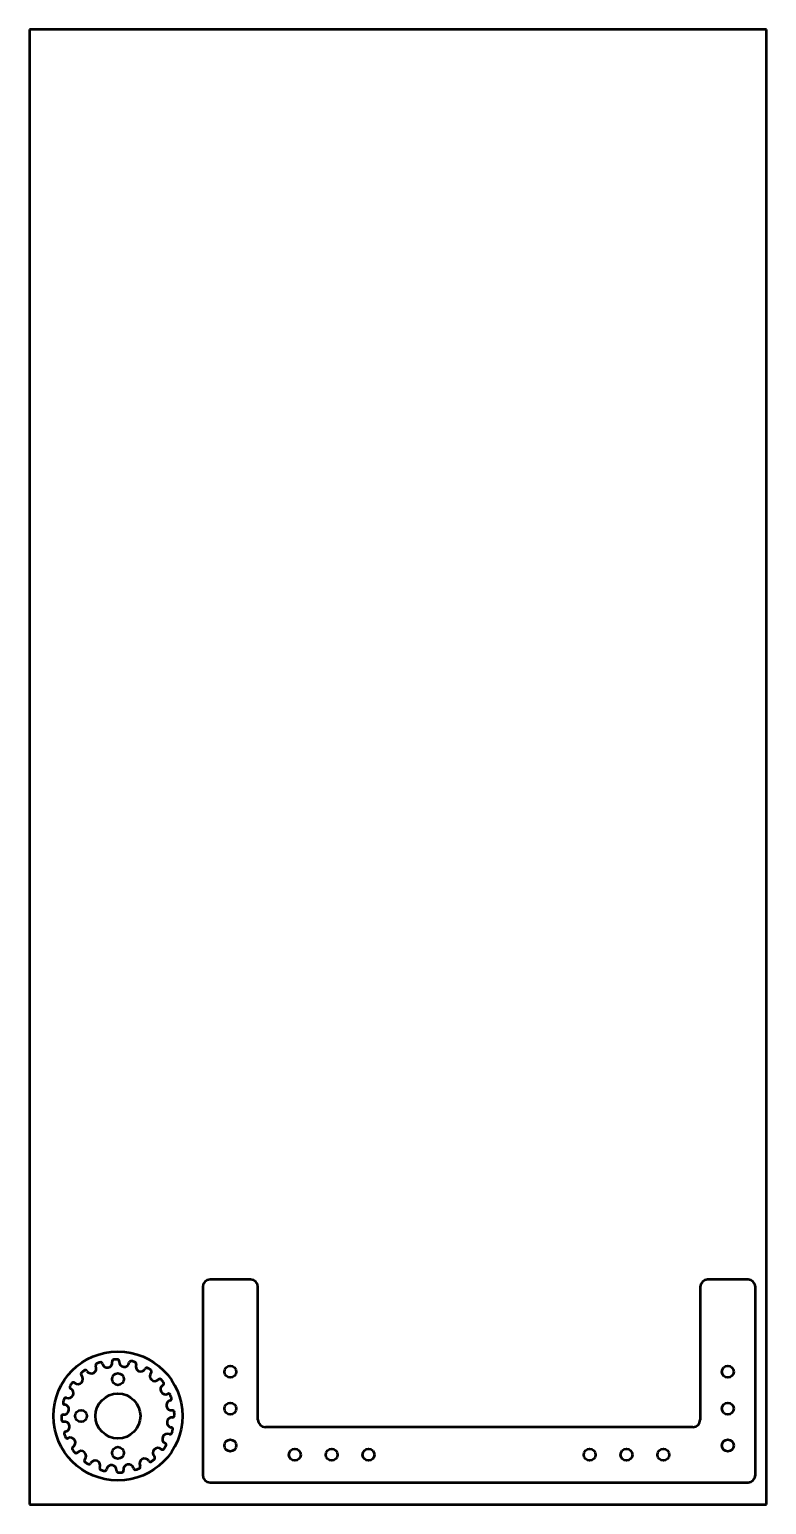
# Model space of a CAD drawing. Header units: millimetres. Extents: x 197 to 397, y 10 to 410.
import ezdxf

# ---------------------------------------------------------------- set-up
doc = ezdxf.new("R2010")
doc.units = ezdxf.units.MM
doc.layers.add('Visible (ISO)', color=7, linetype='Continuous', lineweight=50)

msp = doc.modelspace()

# ---------------------------------------------------------------- linework, layer by layer
at = {"layer": 'Visible (ISO)'}
for p, q in [((197, 410), (197, 10)), ((397, 410), (197, 410)), ((397, 10), (397, 410)), ((244, 69), (244, 18)), ((257, 71), (246, 71)), ((259, 33), (259, 69)), ((379, 69), (379, 33)), ((392, 71), (381, 71)), ((394, 18), (394, 69)), ((377, 31), (261, 31)), ((246, 16), (392, 16)), ((197, 10), (397, 10))]:
    msp.add_line(p, q, dxfattribs=at)
for centre, radius in [((221, 34), 17.5), ((221, 44), 1.6), ((251.5, 46), 1.6), ((386.5, 46), 1.6), ((221, 34), 6.1), ((251.5, 36), 1.6), ((386.5, 36), 1.6), ((211, 34), 1.6), ((221, 24), 1.6), ((251.5, 26), 1.6), ((269, 23.5), 1.6), ((279, 23.5), 1.6), ((289, 23.5), 1.6), ((349, 23.5), 1.6), ((359, 23.5), 1.6), ((369, 23.5), 1.6), ((386.5, 26), 1.6)]:
    msp.add_circle(centre, radius, dxfattribs=at)
for centre, radius, start, end in [((246, 69), 2, 90, 180), ((257, 69), 2, 0, 90), ((381, 69), 2, 90, 180), ((392, 69), 2, 0, 90), ((215.45, 47.75), 0.51, 111.9834, 207.1425), ((221, 34), 15.34, 108.5359, 111.9834), ((216.28, 48.06), 0.51, 13.3769, 108.5359), ((218.11, 48.5), 1.37, 193.3769, 9.1425), ((219.97, 48.8), 0.51, 93.9834, 189.1425), ((221, 34), 15.34, 90.5359, 93.9834), ((220.86, 48.83), 0.51, 355.3769, 90.5359), ((222.74, 48.68), 1.37, 175.3769, 351.1425), ((224.59, 48.39), 0.51, 75.9834, 171.1425), ((221, 34), 15.34, 72.5359, 75.9834), ((225.45, 48.15), 0.51, 337.3769, 72.5359), ((210.14, 44.03), 1.37, 229.3769, 45.1425), ((211.47, 45.37), 0.51, 129.9834, 225.1425), ((221, 34), 15.34, 126.5359, 129.9834), ((212.17, 45.92), 0.51, 31.3769, 126.5359), ((213.77, 46.9), 1.37, 211.3769, 27.1425), ((227.19, 47.43), 1.37, 157.3769, 333.1425), ((228.86, 46.58), 0.51, 57.9834, 153.1425), ((221, 34), 15.34, 54.5359, 57.9834), ((231.03, 44.86), 1.37, 139.3769, 315.1425), ((229.61, 46.08), 0.51, 319.3769, 54.5359), ((232.37, 43.53), 0.51, 39.9834, 135.1425), ((207.57, 40.19), 1.37, 247.3769, 63.1425), ((208.42, 41.86), 0.51, 147.9834, 243.1425), ((221, 34), 15.34, 144.5359, 147.9834), ((208.92, 42.61), 0.51, 49.3769, 144.5359), ((233.9, 41.23), 1.37, 121.3769, 297.1425), ((221, 34), 15.34, 36.5359, 39.9834), ((232.92, 42.83), 0.51, 301.3769, 36.5359), ((234.75, 39.55), 0.51, 21.9834, 117.1425), ((206.61, 37.59), 0.51, 165.9834, 261.1425), ((221, 34), 15.34, 162.5359, 165.9834), ((206.32, 35.74), 1.37, 265.3769, 81.1425), ((206.85, 38.45), 0.51, 67.3769, 162.5359), ((235.5, 36.89), 1.37, 103.3769, 279.1425), ((235.06, 38.72), 0.51, 283.3769, 18.5359), ((221, 34), 15.34, 18.5359, 21.9834), ((206.17, 33.86), 0.51, 85.3769, 180.5359), ((221, 34), 15.34, 180.5359, 183.9834), ((206.2, 32.97), 0.51, 183.9834, 279.1425), ((206.5, 31.11), 1.37, 283.3769, 99.1425), ((235.68, 32.26), 1.37, 85.3769, 261.1425), ((235.8, 35.03), 0.51, 3.9834, 99.1425), ((235.83, 34.14), 0.51, 265.3769, 0.5359), ((221, 34), 15.34, 0.5359, 3.9834), ((261, 33), 2, 180, 270), ((377, 33), 2, 270, 0), ((206.94, 29.28), 0.51, 103.3769, 198.5359), ((221, 34), 15.34, 198.5359, 201.9834), ((207.25, 28.45), 0.51, 201.9834, 297.1425), ((208.1, 26.77), 1.37, 301.3769, 117.1425), ((234.43, 27.81), 1.37, 67.3769, 243.1425), ((235.15, 29.55), 0.51, 247.3769, 342.5359), ((235.39, 30.41), 0.51, 345.9834, 81.1425), ((221, 34), 15.34, 342.5359, 345.9834), ((209.08, 25.17), 0.51, 121.3769, 216.5359), ((221, 34), 15.34, 216.5359, 219.9834), ((209.63, 24.47), 0.51, 219.9834, 315.1425), ((210.97, 23.14), 1.37, 319.3769, 135.1425), ((231.86, 23.97), 1.37, 49.3769, 225.1425), ((233.08, 25.39), 0.51, 229.3769, 324.5359), ((221, 34), 15.34, 324.5359, 327.9834), ((233.58, 26.14), 0.51, 327.9834, 63.1425), ((212.39, 21.92), 0.51, 139.3769, 234.5359), ((221, 34), 15.34, 234.5359, 237.9834), ((213.14, 21.42), 0.51, 237.9834, 333.1425), ((214.81, 20.57), 1.37, 337.3769, 153.1425), ((216.55, 19.85), 0.51, 157.3769, 252.5359), ((219.26, 19.32), 1.37, 355.3769, 171.1425), ((223.89, 19.5), 1.37, 13.3769, 189.1425), ((226.55, 20.25), 0.51, 291.9834, 27.1425), ((228.23, 21.1), 1.37, 31.3769, 207.1425), ((229.83, 22.08), 0.51, 211.3769, 306.5359), ((221, 34), 15.34, 306.5359, 309.9834), ((230.53, 22.63), 0.51, 309.9834, 45.1425), ((221, 34), 15.34, 252.5359, 255.9834), ((217.41, 19.61), 0.51, 255.9834, 351.1425), ((221.14, 19.17), 0.51, 175.3769, 270.5359), ((221, 34), 15.34, 270.5359, 273.9834), ((222.03, 19.2), 0.51, 273.9834, 9.1425), ((225.72, 19.94), 0.51, 193.3769, 288.5359), ((221, 34), 15.34, 288.5359, 291.9834), ((246, 18), 2, 180, 270), ((392, 18), 2, 270, 0)]:
    msp.add_arc(centre, radius, start, end, dxfattribs=at)

doc.saveas('drawing.dxf')
